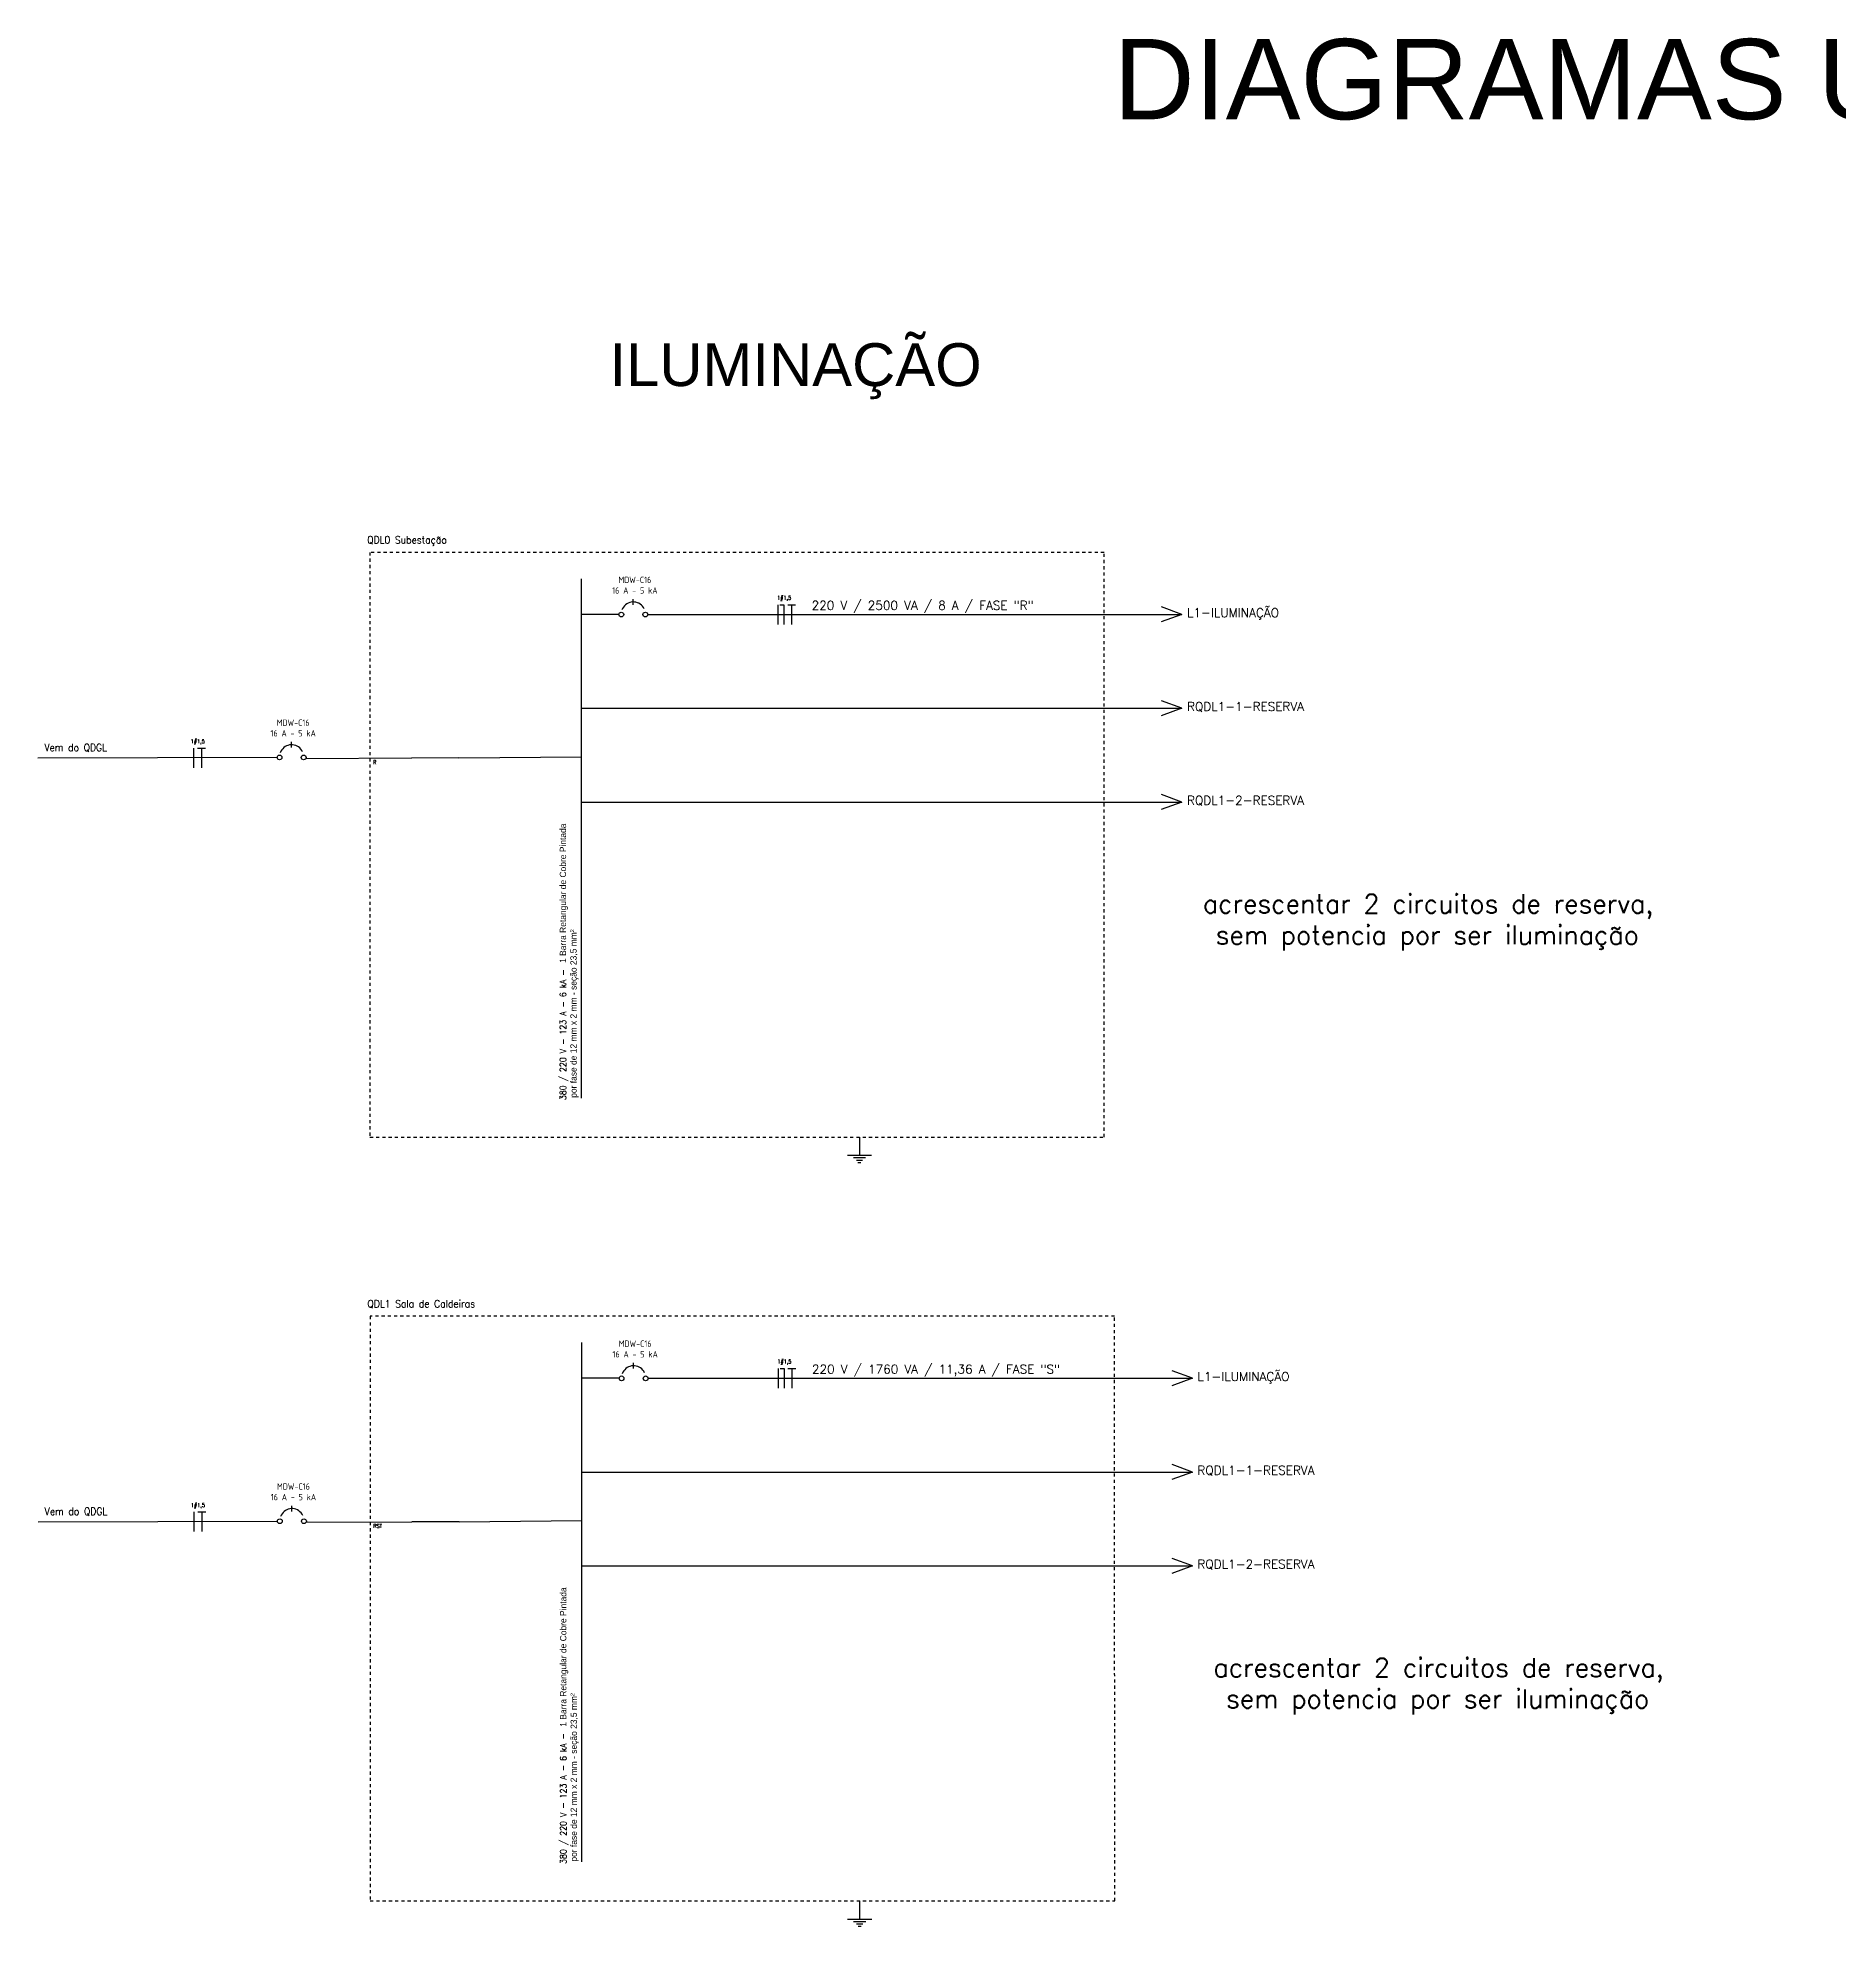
# Model space of a CAD drawing. Extents: x 196 to 608, y -49 to 226.
# Drawn here: x 464.4 to 522.1, y 165.6 to 226.2 of the extents above; entities that cross this region are included whole.
import ezdxf

# ---------------------------------------------------------------- set-up
doc = ezdxf.new("R2010")
doc.units = 0
doc.header["$MEASUREMENT"] = 0
doc.linetypes.add('DASHED2', pattern=[0.375, 0.25, -0.125])
for name, color, linetype in [('_ARQ-TEXTO', 4, 'Continuous'), ('ELET_UNIFILAR_TEXTO', 4, 'Continuous'), ('ELET_UNIFILAR_TEXTO2', 4, 'Continuous'), ('ELT_UNIFILAR_DESENHO', 5, 'Continuous')]:
    doc.layers.add(name, color=color, linetype=linetype)
doc.styles.add('textstyle4', font='arial.ttf')
doc.styles.add('textstyle5', font='')
doc.styles.add('textstyle7', font='romans__.ttf')
doc.styles.get('textstyle5').set_extended_font_data('Standard')

msp = doc.modelspace()

# ---------------------------------------------------------------- linework, layer by layer
at = {"layer": 'ELT_UNIFILAR_DESENHO', "linetype": 'DASHED2', "ltscale": 0.05}
for p, q in [((498.598, 209.695), (475.059, 209.695)), ((475.059, 209.695), (475.059, 190.952)), ((498.606, 190.952), (498.598, 209.695)), ((475.059, 190.952), (498.606, 190.952)), ((498.934, 185.207), (475.068, 185.207)), ((475.068, 185.207), (475.068, 166.463)), ((498.941, 166.463), (498.934, 185.207)), ((475.068, 166.463), (498.941, 166.463))]:
    msp.add_line(p, q, dxfattribs=at)
at = {"layer": 'ELT_UNIFILAR_DESENHO'}
for p, q in [((481.848, 192.2), (481.848, 208.85)), ((483.042, 207.707), (481.848, 207.707)), ((483.505, 208.016), (483.505, 208.197)), ((483.968, 207.707), (501.095, 207.707)), ((488.138, 208.015), (488.138, 207.384)), ((488.202, 208.015), (488.328, 208.015)), ((488.328, 208.015), (488.328, 207.384)), ((488.454, 208.015), (488.706, 208.015)), ((488.58, 208.015), (488.58, 207.384)), ((501.095, 207.707), (500.434, 207.465)), ((501.095, 207.707), (500.444, 207.948)), ((481.848, 204.699), (501.095, 204.699)), ((501.095, 204.699), (500.434, 204.458)), ((501.095, 204.699), (500.444, 204.94)), ((472.549, 203.437), (472.549, 203.617)), ((472.549, 203.437), (472.549, 203.617)), ((464.41, 203.104), (472.086, 203.128)), ((469.407, 203.42), (469.407, 202.789)), ((469.532, 203.42), (469.785, 203.42)), ((469.658, 203.42), (469.658, 202.789)), ((473.005, 203.091), (476.397, 203.104)), ((477.913, 203.104), (476.4, 203.103)), ((477.913, 203.104), (481.848, 203.141)), ((481.848, 201.691), (501.095, 201.691)), ((501.095, 201.691), (500.434, 201.45)), ((501.095, 201.691), (500.444, 201.932)), ((490.753, 190.952), (490.753, 190.369)), ((490.367, 190.369), (491.139, 190.369)), ((490.56, 190.292), (490.946, 190.292)), ((490.657, 190.215), (490.85, 190.215)), ((490.705, 190.138), (490.802, 190.138)), ((481.857, 167.712), (481.857, 184.362)), ((483.514, 183.528), (483.514, 183.708)), ((488.147, 183.527), (488.147, 182.895)), ((488.211, 183.527), (488.337, 183.527)), ((488.337, 183.527), (488.337, 182.895)), ((488.462, 183.527), (488.715, 183.527)), ((488.589, 183.527), (488.589, 182.895)), ((501.43, 183.219), (500.779, 183.459)), ((483.051, 183.219), (481.857, 183.219)), ((483.977, 183.219), (501.43, 183.219)), ((501.43, 183.219), (500.77, 182.977)), ((501.43, 180.211), (500.779, 180.452)), ((481.857, 180.211), (501.43, 180.211)), ((501.43, 180.211), (500.77, 179.97)), ((464.419, 178.616), (472.095, 178.639)), ((469.415, 178.932), (469.415, 178.3)), ((469.541, 178.932), (469.794, 178.932)), ((469.667, 178.932), (469.667, 178.3)), ((472.557, 178.949), (472.557, 179.129)), ((472.557, 178.949), (472.557, 179.129)), ((473.014, 178.602), (476.405, 178.616)), ((477.922, 178.616), (476.409, 178.615)), ((477.922, 178.616), (481.857, 178.653)), ((501.43, 177.203), (500.779, 177.444)), ((481.857, 177.203), (501.43, 177.203)), ((501.43, 177.203), (500.77, 176.962)), ((490.762, 166.463), (490.762, 165.881)), ((490.376, 165.881), (491.148, 165.881)), ((490.569, 165.804), (490.955, 165.804)), ((490.666, 165.727), (490.859, 165.727)), ((490.714, 165.649), (490.81, 165.649))]:
    msp.add_line(p, q, dxfattribs=at)
for points in [[(483.855, 207.884), (483.83, 207.928), (483.801, 207.969), (483.766, 208.005), (483.726, 208.037), (483.683, 208.063), (483.637, 208.083), (483.588, 208.097), (483.538, 208.105), (483.488, 208.106), (483.438, 208.101), (483.389, 208.089), (483.342, 208.07), (483.297, 208.046), (483.256, 208.016), (483.22, 207.981), (483.188, 207.942), (483.162, 207.899), (483.142, 207.852)], [(472.898, 203.304), (472.874, 203.348), (472.844, 203.389), (472.809, 203.426), (472.77, 203.457), (472.727, 203.484), (472.681, 203.504), (472.632, 203.518), (472.582, 203.526), (472.532, 203.527), (472.481, 203.521), (472.432, 203.509), (472.385, 203.491), (472.341, 203.467), (472.3, 203.437), (472.264, 203.402), (472.232, 203.363), (472.206, 203.319), (472.186, 203.273)], [(483.864, 183.395), (483.839, 183.44), (483.809, 183.48), (483.774, 183.517), (483.735, 183.548), (483.692, 183.575), (483.646, 183.595), (483.597, 183.609), (483.547, 183.617), (483.497, 183.618), (483.447, 183.612), (483.397, 183.6), (483.35, 183.582), (483.306, 183.558), (483.265, 183.528), (483.229, 183.493), (483.197, 183.454), (483.171, 183.41), (483.151, 183.364)], [(472.907, 178.816), (472.883, 178.86), (472.853, 178.901), (472.818, 178.938), (472.779, 178.969), (472.736, 178.995), (472.689, 179.016), (472.641, 179.03), (472.591, 179.037), (472.541, 179.039), (472.49, 179.033), (472.441, 179.021), (472.394, 179.003), (472.35, 178.978), (472.309, 178.949), (472.273, 178.914), (472.241, 178.874), (472.215, 178.831), (472.195, 178.785)]]:
    msp.add_lwpolyline(points, dxfattribs=at)
for centre in [(483.119, 207.702), (483.891, 207.702), (472.163, 203.122), (472.935, 203.122), (483.128, 183.214), (483.9, 183.214), (472.172, 178.634), (472.944, 178.634)]:
    msp.add_circle(centre, 0.0772, dxfattribs=at)

# ---------------------------------------------------------------- texts
at = {"layer": '_ARQ-TEXTO', "linetype": 'Continuous', "attachment_point": 1}
for s, insert, char_height, width, style in [('DIAGRAMAS UNIFILARES', (498.903, 226.156), 2.57438, 44.48312, 'textstyle4'), ('{\\H4x;ILUMINAÇÃO}^I', (482.74, 216.401), 0.34325, 27.38714, 'textstyle4'), ('acrescentar 2 circuitos de reserva,\\P sem potencia por ser iluminação', (501.767, 198.733), 0.60069, 32.85813, 'textstyle7'), ('acrescentar 2 circuitos de reserva,\\P sem potencia por ser iluminação', (502.103, 174.244), 0.60069, 32.85813, 'textstyle7')]:
    msp.add_mtext(s, dxfattribs=dict(at, insert=insert, char_height=char_height, width=width, style=style))
at = {"layer": 'ELET_UNIFILAR_TEXTO', "attachment_point": 1, "style": 'textstyle5'}
for s, insert, char_height, width in [('QDL0 Subestação', (474.972, 210.215), 0.23696, 5.02128), ('\\A1;\\pxqc;1#1,5', (487.847, 208.305), 0.12638, 0.9874), ('\\A1;1#1,5', (469.313, 203.702), 0.1264, 0.9874), ('QDL1 Sala de Caldeiras', (474.981, 185.726), 0.23696, 5.02128), ('\\A1;\\pxqc;1#1,5', (487.856, 183.817), 0.12638, 0.9874), ('\\A1;1#1,5', (469.322, 179.214), 0.1264, 0.9874)]:
    msp.add_mtext(s, dxfattribs=dict(at, insert=insert, char_height=char_height, width=width))
at = {"layer": 'ELET_UNIFILAR_TEXTO', "char_height": 0.20406, "width": 3.87486, "attachment_point": 8, "line_spacing_factor": 0.6, "style": 'textstyle4'}
for insert in [(483.555, 208.372), (472.599, 203.793), (483.564, 183.884), (472.608, 179.305)]:
    msp.add_mtext('\\pxsm1;{\\Fisocp|c0;MDW-C16\\P\\Fisocp2|c0;16 A - 5 kA}', dxfattribs=dict(at, insert=insert))
at = {"layer": 'ELET_UNIFILAR_TEXTO', "attachment_point": 1, "style": 'textstyle5'}
for s, insert, char_height in [('Vem do QDGL', (464.623, 203.558), 0.23696), ('R', (475.161, 203.033), 0.126), ('R', (475.161, 203.033), 0.126), ('Vem do QDGL', (464.632, 179.07), 0.23696), ('RST', (475.17, 178.545), 0.1264), ('RST', (475.17, 178.545), 0.1264)]:
    msp.add_mtext(s, dxfattribs=dict(at, insert=insert, char_height=char_height))
at = {"layer": 'ELET_UNIFILAR_TEXTO', "char_height": 0.202345, "attachment_point": 1, "rotation": 90, "style": 'textstyle5'}
for insert in [(481.147, 192.134), (481.156, 167.646)]:
    msp.add_mtext('\\A1;380 / 220 V - 123 A - 6 kA - {\\A0;\\fArial|b0|i0|c0|p34; \\Ftxt|c0;1 Barra Retangular de Cobre Pintada\\P por fase de 12 mm x 2 mm - seção 23,5 mm\\fArial|b0|i0|c0|p34;²}', dxfattribs=dict(at, insert=insert))
at = {"layer": 'ELET_UNIFILAR_TEXTO2', "char_height": 0.28356, "attachment_point": 1, "style": 'textstyle7'}
for s, insert, width in [('220 V / 2500 VA / 8 A / FASE "R"', (489.222, 208.139), 9.25609), ('L1-ILUMINAÇÃO', (501.256, 207.904), 3.00015), ('RQDL1-1-RESERVA', (501.256, 204.896), 3.00015), ('RQDL1-2-RESERVA', (501.256, 201.888), 3.00015), ('220 V / 1760 VA / 11,36 A / FASE "S"', (489.231, 183.651), 9.95203), ('L1-ILUMINAÇÃO', (501.591, 183.415), 3.00015), ('RQDL1-1-RESERVA', (501.591, 180.408), 3.00015), ('RQDL1-2-RESERVA', (501.591, 177.4), 3.00015)]:
    msp.add_mtext(s, dxfattribs=dict(at, insert=insert, width=width))

doc.saveas('drawing.dxf')
